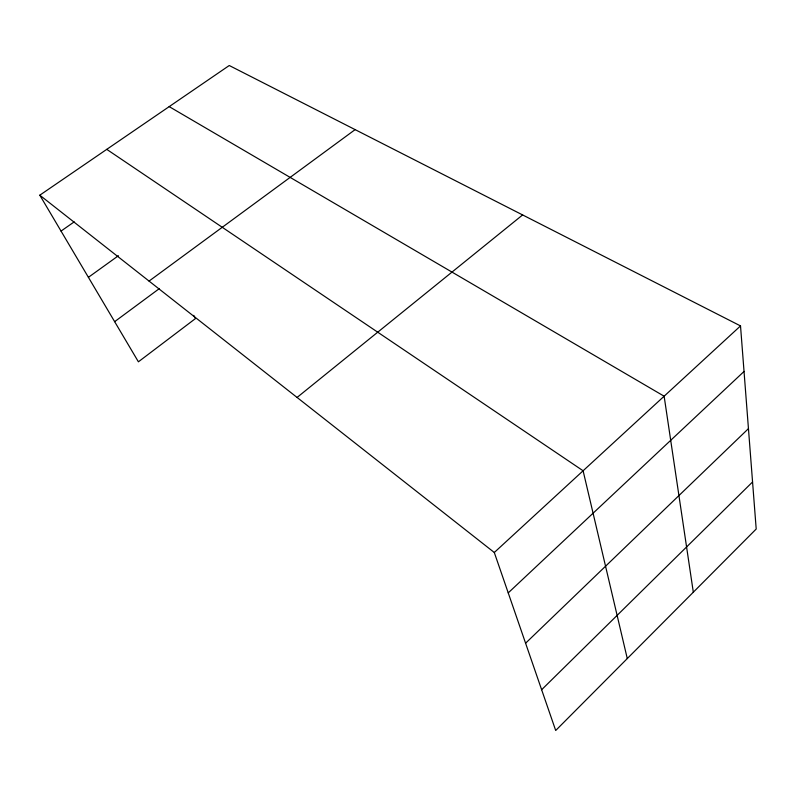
<?xml version="1.0" encoding="UTF-8"?>
<svg xmlns="http://www.w3.org/2000/svg" width="796" height="796" viewBox="0 0 796 796"><rect width="100%" height="100%" fill="white"/><g stroke="black" fill="none" stroke-linecap="round" stroke-linejoin="round"><path stroke-width="1.19" d="M541.638 689.734L752.568 481.958M525.589 643.208L748.449 428.636M508.226 592.891L744.041 371.453M740.519 325.922L756.2 529.032L555.698 730.489L494.296 552.494L740.519 325.922L229.258 65.511L39.8 195.189L138.404 361.812L195.438 318.589L193.746 315.365M297.077 397.453L522.624 214.94M114.644 321.664L159.18 288.719M149.061 281.087L355.125 129.629M88.406 277.326L118.415 255.715M61.043 231.079L74.197 221.875M169.19 106.624L664.133 396.209L693.316 592.214M106.763 149.359L583.1 470.774L627.278 658.561M39.8 195.189L494.296 552.494"/></g></svg>
